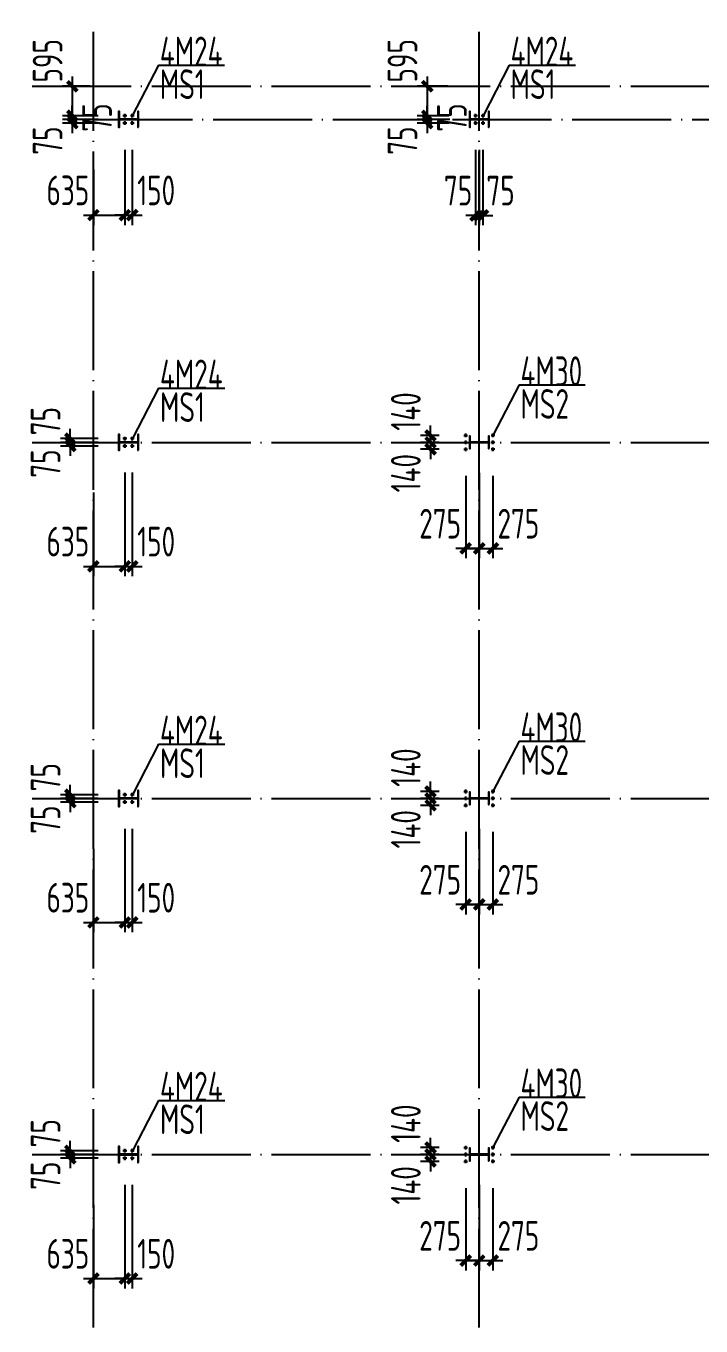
# Model space of a CAD drawing. Extents: x -32169 to 443031, y -120117 to 204739.
# Drawn here: x 64443 to 78087, y -11030 to 15256 of the extents above; entities that cross this region are included whole.
import ezdxf

# ---------------------------------------------------------------- set-up
doc = ezdxf.new("R2010")
doc.units = 0
doc.header["$LTSCALE"] = 1000
doc.linetypes.add('DOTE', pattern=[2.42, 2, -0.2, 0.02, -0.2])
doc.layers.get('0').update_dxf_attribs({"linetype": 'CONTINUOUS'})
doc.layers.get('Defpoints').update_dxf_attribs({"linetype": 'CONTINUOUS'})
for name, color, linetype in [('_TCH_KEY', 7, 'CONTINUOUS'), ('DIM', 3, 'CONTINUOUS'), ('DOTE', 1, 'CONTINUOUS'), ('HATCH', 252, 'CONTINUOUS'), ('PUB_TEXT', 7, 'CONTINUOUS'), ('端板', 7, 'CONTINUOUS'), ('钢柱', 2, 'CONTINUOUS')]:
    doc.layers.add(name, color=color, linetype=linetype)
doc.styles.add('TSSD_Dimension', font='Tssdeng.shx', dxfattribs={"width": 0.7, "bigfont": 'hztxt.shx'})
doc.styles.add('TSSD_Rein', font='Tssdeng.shx', dxfattribs={"width": 0.7, "bigfont": 'hztxt.shx'})
doc.dimstyles.new('TSSD_200_200', dxfattribs={"dimtxt": 600, "dimasz": 200, "dimexe": 200, "dimexo": 500, "dimgap": 200, "dimtad": 1, "dimdec": 0, "dimzin": 0, "dimdsep": 46, "dimtxsty": 'TSSD_Dimension', "dimblk": 'ARCHTICK', "dimblk1": 'ARCHTICK', "dimblk2": 'ARCHTICK', "dimcen": 0, "dimdle": 200, "dimclrt": 7, "dimadec": 0, "dimazin": 0, "dimtfac": 1, "dimtdec": 0, "dimtix": 1, "dimtmove": 2, "dimatfit": 3, "dimfxl": 1, "dimtolj": 1, "dimtzin": 0, "dimarcsym": 0})

# ---------------------------------------------------------------- blocks, each defined once
blk = doc.blocks.new('A$C686C7D4D')
at = {"layer": 'HATCH'}
for p, q in [((-150, 0), (150, 0)), ((0, -150), (0, 150))]:
    blk.add_line(p, q, dxfattribs=at)
at = {"layer": '端板'}
blk.add_circle((0, 0), 65, dxfattribs=at)
blk = doc.blocks.new('_ArchTick')
at = {"color": 0, "linetype": 'ByBlock', "const_width": 0.4}
blk.add_lwpolyline([(-0.5, -0.5), (0.5, 0.5)], dxfattribs=at)
blk = doc.blocks.new('*D50')
at = {"layer": 'Defpoints', "color": 0}
for p in [(72620, 6837), (73293, 6977), (73293, 6837)]:
    blk.add_point(p, dxfattribs=at)
at = {"layer": 'DIM', "color": 0, "lineweight": -2}
for p, q in [((72620, 6977), (72620, 7177)), ((72793, 6977), (72420, 6977)), ((72793, 6837), (72420, 6837)), ((72620, 6977), (72620, 6837)), ((72620, 6837), (72620, 6637))]:
    blk.add_line(p, q, dxfattribs=at)
at = {"layer": 'DIM', "color": 0, "lineweight": -2, "xscale": 200, "yscale": 200, "zscale": 200}
for p, rotation in [((72620, 6977), 270), ((72620, 6837), 90)]:
    blk.add_blockref('_ArchTick', p, dxfattribs=dict(at, rotation=rotation))
at = {"layer": 'DIM', "color": 7, "insert": (72120, 7461), "char_height": 600, "attachment_point": 5, "rotation": 90, "style": 'TSSD_Dimension'}
blk.add_mtext('\\A1;140', dxfattribs=at)
blk = doc.blocks.new('*D51')
at = {"layer": 'Defpoints', "color": 0}
for p in [(73293, 6837), (72620, 6697), (73293, 6697)]:
    blk.add_point(p, dxfattribs=at)
at = {"layer": 'DIM', "color": 0, "lineweight": -2}
for p, q in [((72793, 6837), (72420, 6837)), ((72620, 6837), (72620, 7037)), ((72620, 6837), (72620, 6697)), ((72793, 6697), (72420, 6697)), ((72620, 6697), (72620, 6497))]:
    blk.add_line(p, q, dxfattribs=at)
at = {"layer": 'DIM', "color": 0, "lineweight": -2, "xscale": 200, "yscale": 200, "zscale": 200}
for p, rotation in [((72620, 6837), 270), ((72620, 6697), 90)]:
    blk.add_blockref('_ArchTick', p, dxfattribs=dict(at, rotation=rotation))
at = {"layer": 'DIM', "color": 7, "insert": (72120, 6214), "char_height": 600, "attachment_point": 5, "rotation": 90, "style": 'TSSD_Dimension'}
blk.add_mtext('\\A1;140', dxfattribs=at)
blk = doc.blocks.new('*D52')
at = {"layer": 'Defpoints', "color": 0}
for p in [(73330, 6660), (73605, 6722), (73605, 4693)]:
    blk.add_point(p, dxfattribs=at)
at = {"layer": 'DIM', "color": 0, "lineweight": -2}
for p, q in [((73330, 6160), (73330, 4493)), ((73605, 6222), (73605, 4493)), ((73330, 4693), (73130, 4693)), ((73330, 4693), (73605, 4693)), ((73605, 4693), (73805, 4693))]:
    blk.add_line(p, q, dxfattribs=at)
at = {"layer": 'DIM', "color": 0, "lineweight": -2, "xscale": 200, "yscale": 200, "zscale": 200}
blk.add_blockref('_ArchTick', (73330, 4693), dxfattribs=at)
at = {"layer": 'DIM', "color": 0, "lineweight": -2, "xscale": 200, "yscale": 200, "zscale": 200, "rotation": 180}
blk.add_blockref('_ArchTick', (73605, 4693), dxfattribs=at)
at = {"layer": 'DIM', "color": 7, "insert": (72814, 5193), "char_height": 600, "attachment_point": 5, "style": 'TSSD_Dimension'}
blk.add_mtext('\\A1;275', dxfattribs=at)
blk = doc.blocks.new('*D53')
at = {"layer": 'Defpoints', "color": 0}
for p in [(73605, 6722), (73880, 6660), (73880, 4693)]:
    blk.add_point(p, dxfattribs=at)
at = {"layer": 'DIM', "color": 0, "lineweight": -2}
for p, q in [((73605, 6222), (73605, 4493)), ((73880, 6160), (73880, 4493)), ((73605, 4693), (73405, 4693)), ((73605, 4693), (73880, 4693)), ((73880, 4693), (74080, 4693))]:
    blk.add_line(p, q, dxfattribs=at)
at = {"layer": 'DIM', "color": 0, "lineweight": -2, "xscale": 200, "yscale": 200, "zscale": 200}
blk.add_blockref('_ArchTick', (73605, 4693), dxfattribs=at)
at = {"layer": 'DIM', "color": 0, "lineweight": -2, "xscale": 200, "yscale": 200, "zscale": 200, "rotation": 180}
blk.add_blockref('_ArchTick', (73880, 4693), dxfattribs=at)
at = {"layer": 'DIM', "color": 7, "insert": (74396, 5193), "char_height": 600, "attachment_point": 5, "style": 'TSSD_Dimension'}
blk.add_mtext('\\A1;275', dxfattribs=at)
blk = doc.blocks.new('*D100')
at = {"layer": 'Defpoints', "color": 0}
for p in [(73293, -223), (72620, -363), (73293, -363)]:
    blk.add_point(p, dxfattribs=at)
at = {"layer": 'DIM', "color": 0, "lineweight": -2}
for p, q in [((72793, -223), (72420, -223)), ((72620, -223), (72620, -23)), ((72620, -223), (72620, -363)), ((72793, -363), (72420, -363)), ((72620, -363), (72620, -563))]:
    blk.add_line(p, q, dxfattribs=at)
at = {"layer": 'DIM', "color": 0, "lineweight": -2, "xscale": 200, "yscale": 200, "zscale": 200}
for p, rotation in [((72620, -223), 270), ((72620, -363), 90)]:
    blk.add_blockref('_ArchTick', p, dxfattribs=dict(at, rotation=rotation))
at = {"layer": 'DIM', "color": 7, "insert": (72120, 261), "char_height": 600, "attachment_point": 5, "rotation": 90, "style": 'TSSD_Dimension'}
blk.add_mtext('\\A1;140', dxfattribs=at)
blk = doc.blocks.new('*D101')
at = {"layer": 'Defpoints', "color": 0}
for p in [(72620, -503), (73293, -363), (73293, -503)]:
    blk.add_point(p, dxfattribs=at)
at = {"layer": 'DIM', "color": 0, "lineweight": -2}
for p, q in [((72620, -363), (72620, -163)), ((72793, -363), (72420, -363)), ((72793, -503), (72420, -503)), ((72620, -363), (72620, -503)), ((72620, -503), (72620, -703))]:
    blk.add_line(p, q, dxfattribs=at)
at = {"layer": 'DIM', "color": 0, "lineweight": -2, "xscale": 200, "yscale": 200, "zscale": 200}
for p, rotation in [((72620, -363), 270), ((72620, -503), 90)]:
    blk.add_blockref('_ArchTick', p, dxfattribs=dict(at, rotation=rotation))
at = {"layer": 'DIM', "color": 7, "insert": (72120, -986), "char_height": 600, "attachment_point": 5, "rotation": 90, "style": 'TSSD_Dimension'}
blk.add_mtext('\\A1;140', dxfattribs=at)
blk = doc.blocks.new('*D94')
at = {"layer": 'Defpoints', "color": 0}
for p in [(73605, -478), (73330, -540), (73605, -2507)]:
    blk.add_point(p, dxfattribs=at)
at = {"layer": 'DIM', "color": 0, "lineweight": -2}
for p, q in [((73330, -1040), (73330, -2707)), ((73605, -978), (73605, -2707)), ((73330, -2507), (73130, -2507)), ((73330, -2507), (73605, -2507)), ((73605, -2507), (73805, -2507))]:
    blk.add_line(p, q, dxfattribs=at)
at = {"layer": 'DIM', "color": 0, "lineweight": -2, "xscale": 200, "yscale": 200, "zscale": 200}
blk.add_blockref('_ArchTick', (73330, -2507), dxfattribs=at)
at = {"layer": 'DIM', "color": 0, "lineweight": -2, "xscale": 200, "yscale": 200, "zscale": 200, "rotation": 180}
blk.add_blockref('_ArchTick', (73605, -2507), dxfattribs=at)
at = {"layer": 'DIM', "color": 7, "insert": (72814, -2007), "char_height": 600, "attachment_point": 5, "style": 'TSSD_Dimension'}
blk.add_mtext('\\A1;275', dxfattribs=at)
blk = doc.blocks.new('*D95')
at = {"layer": 'Defpoints', "color": 0}
for p in [(73605, -478), (73880, -540), (73880, -2507)]:
    blk.add_point(p, dxfattribs=at)
at = {"layer": 'DIM', "color": 0, "lineweight": -2}
for p, q in [((73605, -978), (73605, -2707)), ((73880, -1040), (73880, -2707)), ((73605, -2507), (73405, -2507)), ((73605, -2507), (73880, -2507)), ((73880, -2507), (74080, -2507))]:
    blk.add_line(p, q, dxfattribs=at)
at = {"layer": 'DIM', "color": 0, "lineweight": -2, "xscale": 200, "yscale": 200, "zscale": 200}
blk.add_blockref('_ArchTick', (73605, -2507), dxfattribs=at)
at = {"layer": 'DIM', "color": 0, "lineweight": -2, "xscale": 200, "yscale": 200, "zscale": 200, "rotation": 180}
blk.add_blockref('_ArchTick', (73880, -2507), dxfattribs=at)
at = {"layer": 'DIM', "color": 7, "insert": (74396, -2007), "char_height": 600, "attachment_point": 5, "style": 'TSSD_Dimension'}
blk.add_mtext('\\A1;275', dxfattribs=at)
blk = doc.blocks.new('*D102')
at = {"layer": 'Defpoints', "color": 0}
for p in [(72620, -7563), (73293, -7423), (73293, -7563)]:
    blk.add_point(p, dxfattribs=at)
at = {"layer": 'DIM', "color": 0, "lineweight": -2}
for p, q in [((72620, -7423), (72620, -7223)), ((72793, -7423), (72420, -7423)), ((72793, -7563), (72420, -7563)), ((72620, -7423), (72620, -7563)), ((72620, -7563), (72620, -7763))]:
    blk.add_line(p, q, dxfattribs=at)
at = {"layer": 'DIM', "color": 0, "lineweight": -2, "xscale": 200, "yscale": 200, "zscale": 200}
for p, rotation in [((72620, -7423), 270), ((72620, -7563), 90)]:
    blk.add_blockref('_ArchTick', p, dxfattribs=dict(at, rotation=rotation))
at = {"layer": 'DIM', "color": 7, "insert": (72120, -6939), "char_height": 600, "attachment_point": 5, "rotation": 90, "style": 'TSSD_Dimension'}
blk.add_mtext('\\A1;140', dxfattribs=at)
blk = doc.blocks.new('*D103')
at = {"layer": 'Defpoints', "color": 0}
for p in [(73293, -7563), (72620, -7703), (73293, -7703)]:
    blk.add_point(p, dxfattribs=at)
at = {"layer": 'DIM', "color": 0, "lineweight": -2}
for p, q in [((72793, -7563), (72420, -7563)), ((72620, -7563), (72620, -7363)), ((72620, -7563), (72620, -7703)), ((72793, -7703), (72420, -7703)), ((72620, -7703), (72620, -7903))]:
    blk.add_line(p, q, dxfattribs=at)
at = {"layer": 'DIM', "color": 0, "lineweight": -2, "xscale": 200, "yscale": 200, "zscale": 200}
for p, rotation in [((72620, -7563), 270), ((72620, -7703), 90)]:
    blk.add_blockref('_ArchTick', p, dxfattribs=dict(at, rotation=rotation))
at = {"layer": 'DIM', "color": 7, "insert": (72120, -8186), "char_height": 600, "attachment_point": 5, "rotation": 90, "style": 'TSSD_Dimension'}
blk.add_mtext('\\A1;140', dxfattribs=at)
blk = doc.blocks.new('*D104')
at = {"layer": 'Defpoints', "color": 0}
for p in [(73330, -7740), (73605, -7678), (73605, -9707)]:
    blk.add_point(p, dxfattribs=at)
at = {"layer": 'DIM', "color": 0, "lineweight": -2}
for p, q in [((73330, -8240), (73330, -9907)), ((73605, -8178), (73605, -9907)), ((73330, -9707), (73130, -9707)), ((73330, -9707), (73605, -9707)), ((73605, -9707), (73805, -9707))]:
    blk.add_line(p, q, dxfattribs=at)
at = {"layer": 'DIM', "color": 0, "lineweight": -2, "xscale": 200, "yscale": 200, "zscale": 200}
blk.add_blockref('_ArchTick', (73330, -9707), dxfattribs=at)
at = {"layer": 'DIM', "color": 0, "lineweight": -2, "xscale": 200, "yscale": 200, "zscale": 200, "rotation": 180}
blk.add_blockref('_ArchTick', (73605, -9707), dxfattribs=at)
at = {"layer": 'DIM', "color": 7, "insert": (72814, -9207), "char_height": 600, "attachment_point": 5, "style": 'TSSD_Dimension'}
blk.add_mtext('\\A1;275', dxfattribs=at)
blk = doc.blocks.new('*D105')
at = {"layer": 'Defpoints', "color": 0}
for p in [(73605, -7678), (73880, -7740), (73880, -9707)]:
    blk.add_point(p, dxfattribs=at)
at = {"layer": 'DIM', "color": 0, "lineweight": -2}
for p, q in [((73605, -8178), (73605, -9907)), ((73880, -8240), (73880, -9907)), ((73605, -9707), (73405, -9707)), ((73605, -9707), (73880, -9707)), ((73880, -9707), (74080, -9707))]:
    blk.add_line(p, q, dxfattribs=at)
at = {"layer": 'DIM', "color": 0, "lineweight": -2, "xscale": 200, "yscale": 200, "zscale": 200}
blk.add_blockref('_ArchTick', (73605, -9707), dxfattribs=at)
at = {"layer": 'DIM', "color": 0, "lineweight": -2, "xscale": 200, "yscale": 200, "zscale": 200, "rotation": 180}
blk.add_blockref('_ArchTick', (73880, -9707), dxfattribs=at)
at = {"layer": 'DIM', "color": 7, "insert": (74396, -9207), "char_height": 600, "attachment_point": 5, "style": 'TSSD_Dimension'}
blk.add_mtext('\\A1;275', dxfattribs=at)
blk = doc.blocks.new('*D208')
at = {"layer": 'Defpoints', "color": 0}
for p in [(66239, 14037), (65379, 13442), (66403, 13442)]:
    blk.add_point(p, dxfattribs=at)
at = {"layer": 'DIM', "color": 0, "lineweight": -2}
for p, q in [((65379, 14237), (65379, 13242)), ((65739, 14037), (65179, 14037)), ((65903, 13442), (65179, 13442))]:
    blk.add_line(p, q, dxfattribs=at)
at = {"layer": 'DIM', "color": 0, "lineweight": -2, "xscale": 200, "yscale": 200, "zscale": 200}
for p, rotation in [((65379, 14037), 90), ((65379, 13442), 270)]:
    blk.add_blockref('_ArchTick', p, dxfattribs=dict(at, rotation=rotation))
at = {"layer": 'DIM', "color": 7, "insert": (64879, 14554), "char_height": 600, "attachment_point": 5, "rotation": 90, "style": 'TSSD_Dimension'}
blk.add_mtext('\\A1;595', dxfattribs=at)
blk = doc.blocks.new('*D209')
at = {"layer": 'Defpoints', "color": 0}
for p in [(66403, 13442), (65379, 13367), (66403, 13367)]:
    blk.add_point(p, dxfattribs=at)
at = {"layer": 'DIM', "color": 0, "lineweight": -2}
for p, q in [((65903, 13442), (65179, 13442)), ((65379, 13442), (65379, 13642)), ((65379, 13442), (65379, 13367)), ((65903, 13367), (65179, 13367)), ((65379, 13367), (65379, 13167))]:
    blk.add_line(p, q, dxfattribs=at)
at = {"layer": 'DIM', "color": 0, "lineweight": -2, "xscale": 200, "yscale": 200, "zscale": 200}
for p, rotation in [((65379, 13442), 270), ((65379, 13367), 90)]:
    blk.add_blockref('_ArchTick', p, dxfattribs=dict(at, rotation=rotation))
at = {"layer": 'DIM', "color": 7, "insert": (65879, 13405), "char_height": 600, "attachment_point": 5, "rotation": 90, "style": 'TSSD_Dimension'}
blk.add_mtext('\\A1;75', dxfattribs=at)
blk = doc.blocks.new('*D210')
at = {"layer": 'Defpoints', "color": 0}
for p in [(65379, 13292), (66403, 13367), (66403, 13292)]:
    blk.add_point(p, dxfattribs=at)
at = {"layer": 'DIM', "color": 0, "lineweight": -2}
for p, q in [((65379, 13367), (65379, 13567)), ((65903, 13367), (65179, 13367)), ((65903, 13292), (65179, 13292)), ((65379, 13367), (65379, 13292)), ((65379, 13292), (65379, 13092))]:
    blk.add_line(p, q, dxfattribs=at)
at = {"layer": 'DIM', "color": 0, "lineweight": -2, "xscale": 200, "yscale": 200, "zscale": 200}
for p, rotation in [((65379, 13367), 270), ((65379, 13292), 90)]:
    blk.add_blockref('_ArchTick', p, dxfattribs=dict(at, rotation=rotation))
at = {"layer": 'DIM', "color": 7, "insert": (64879, 12938), "char_height": 600, "attachment_point": 5, "rotation": 90, "style": 'TSSD_Dimension'}
blk.add_mtext('\\A1;75', dxfattribs=at)
blk = doc.blocks.new('*D211')
at = {"layer": 'Defpoints', "color": 0}
for p in [(66440, 13255), (65805, 12856), (66440, 11432)]:
    blk.add_point(p, dxfattribs=at)
at = {"layer": 'DIM', "color": 0, "lineweight": -2}
for p, q in [((66440, 12755), (66440, 11232)), ((65805, 12356), (65805, 11232)), ((65605, 11432), (66640, 11432))]:
    blk.add_line(p, q, dxfattribs=at)
at = {"layer": 'DIM', "color": 0, "lineweight": -2, "xscale": 200, "yscale": 200, "zscale": 200, "rotation": 180}
blk.add_blockref('_ArchTick', (65805, 11432), dxfattribs=at)
at = {"layer": 'DIM', "color": 0, "lineweight": -2, "xscale": 200, "yscale": 200, "zscale": 200}
blk.add_blockref('_ArchTick', (66440, 11432), dxfattribs=at)
at = {"layer": 'DIM', "color": 7, "insert": (65289, 11932), "char_height": 600, "attachment_point": 5, "style": 'TSSD_Dimension'}
blk.add_mtext('\\A1;635', dxfattribs=at)
blk = doc.blocks.new('*D212')
at = {"layer": 'Defpoints', "color": 0}
for p in [(66440, 13255), (66590, 13255), (66590, 11432)]:
    blk.add_point(p, dxfattribs=at)
at = {"layer": 'DIM', "color": 0, "lineweight": -2}
for p, q in [((66440, 12755), (66440, 11232)), ((66590, 12755), (66590, 11232)), ((66440, 11432), (66240, 11432)), ((66440, 11432), (66590, 11432)), ((66590, 11432), (66790, 11432))]:
    blk.add_line(p, q, dxfattribs=at)
at = {"layer": 'DIM', "color": 0, "lineweight": -2, "xscale": 200, "yscale": 200, "zscale": 200}
blk.add_blockref('_ArchTick', (66440, 11432), dxfattribs=at)
at = {"layer": 'DIM', "color": 0, "lineweight": -2, "xscale": 200, "yscale": 200, "zscale": 200, "rotation": 180}
blk.add_blockref('_ArchTick', (66590, 11432), dxfattribs=at)
at = {"layer": 'DIM', "color": 7, "insert": (67074, 11932), "char_height": 600, "attachment_point": 5, "style": 'TSSD_Dimension'}
blk.add_mtext('\\A1;150', dxfattribs=at)
blk = doc.blocks.new('*D213')
at = {"layer": 'Defpoints', "color": 0}
for p in [(73467, 14037), (72552, 13442), (73493, 13442)]:
    blk.add_point(p, dxfattribs=at)
at = {"layer": 'DIM', "color": 0, "lineweight": -2}
for p, q in [((72552, 14237), (72552, 13242)), ((72967, 14037), (72352, 14037)), ((72993, 13442), (72352, 13442))]:
    blk.add_line(p, q, dxfattribs=at)
at = {"layer": 'DIM', "color": 0, "lineweight": -2, "xscale": 200, "yscale": 200, "zscale": 200}
for p, rotation in [((72552, 14037), 90), ((72552, 13442), 270)]:
    blk.add_blockref('_ArchTick', p, dxfattribs=dict(at, rotation=rotation))
at = {"layer": 'DIM', "color": 7, "insert": (72052, 14554), "char_height": 600, "attachment_point": 5, "rotation": 90, "style": 'TSSD_Dimension'}
blk.add_mtext('\\A1;595', dxfattribs=at)
blk = doc.blocks.new('*D214')
at = {"layer": 'Defpoints', "color": 0}
for p in [(73493, 13442), (72552, 13367), (73513, 13367)]:
    blk.add_point(p, dxfattribs=at)
at = {"layer": 'DIM', "color": 0, "lineweight": -2}
for p, q in [((72993, 13442), (72352, 13442)), ((72552, 13442), (72552, 13642)), ((72552, 13442), (72552, 13367)), ((73013, 13367), (72352, 13367)), ((72552, 13367), (72552, 13167))]:
    blk.add_line(p, q, dxfattribs=at)
at = {"layer": 'DIM', "color": 0, "lineweight": -2, "xscale": 200, "yscale": 200, "zscale": 200}
for p, rotation in [((72552, 13442), 270), ((72552, 13367), 90)]:
    blk.add_blockref('_ArchTick', p, dxfattribs=dict(at, rotation=rotation))
at = {"layer": 'DIM', "color": 7, "insert": (73052, 13405), "char_height": 600, "attachment_point": 5, "rotation": 90, "style": 'TSSD_Dimension'}
blk.add_mtext('\\A1;75', dxfattribs=at)
blk = doc.blocks.new('*D215')
at = {"layer": 'Defpoints', "color": 0}
for p in [(72552, 13292), (73493, 13292), (73513, 13367)]:
    blk.add_point(p, dxfattribs=at)
at = {"layer": 'DIM', "color": 0, "lineweight": -2}
for p, q in [((72552, 13367), (72552, 13567)), ((73013, 13367), (72352, 13367)), ((72993, 13292), (72352, 13292)), ((72552, 13367), (72552, 13292)), ((72552, 13292), (72552, 13092))]:
    blk.add_line(p, q, dxfattribs=at)
at = {"layer": 'DIM', "color": 0, "lineweight": -2, "xscale": 200, "yscale": 200, "zscale": 200}
for p, rotation in [((72552, 13367), 270), ((72552, 13292), 90)]:
    blk.add_blockref('_ArchTick', p, dxfattribs=dict(at, rotation=rotation))
at = {"layer": 'DIM', "color": 7, "insert": (72052, 12938), "char_height": 600, "attachment_point": 5, "rotation": 90, "style": 'TSSD_Dimension'}
blk.add_mtext('\\A1;75', dxfattribs=at)
blk = doc.blocks.new('*D216')
at = {"layer": 'Defpoints', "color": 0}
for p in [(73530, 13255), (73605, 13255), (73605, 11427)]:
    blk.add_point(p, dxfattribs=at)
at = {"layer": 'DIM', "color": 0, "lineweight": -2}
for p, q in [((73530, 12755), (73530, 11227)), ((73605, 12755), (73605, 11227)), ((73530, 11427), (73330, 11427)), ((73530, 11427), (73605, 11427)), ((73605, 11427), (73805, 11427))]:
    blk.add_line(p, q, dxfattribs=at)
at = {"layer": 'DIM', "color": 0, "lineweight": -2, "xscale": 200, "yscale": 200, "zscale": 200}
blk.add_blockref('_ArchTick', (73530, 11427), dxfattribs=at)
at = {"layer": 'DIM', "color": 0, "lineweight": -2, "xscale": 200, "yscale": 200, "zscale": 200, "rotation": 180}
blk.add_blockref('_ArchTick', (73605, 11427), dxfattribs=at)
at = {"layer": 'DIM', "color": 7, "insert": (73176, 11927), "char_height": 600, "attachment_point": 5, "style": 'TSSD_Dimension'}
blk.add_mtext('\\A1;75', dxfattribs=at)
blk = doc.blocks.new('*D217')
at = {"layer": 'Defpoints', "color": 0}
for p in [(73605, 13255), (73680, 13255), (73680, 11427)]:
    blk.add_point(p, dxfattribs=at)
at = {"layer": 'DIM', "color": 0, "lineweight": -2}
for p, q in [((73605, 12755), (73605, 11227)), ((73680, 12755), (73680, 11227)), ((73605, 11427), (73405, 11427)), ((73605, 11427), (73680, 11427)), ((73680, 11427), (73880, 11427))]:
    blk.add_line(p, q, dxfattribs=at)
at = {"layer": 'DIM', "color": 0, "lineweight": -2, "xscale": 200, "yscale": 200, "zscale": 200}
blk.add_blockref('_ArchTick', (73605, 11427), dxfattribs=at)
at = {"layer": 'DIM', "color": 0, "lineweight": -2, "xscale": 200, "yscale": 200, "zscale": 200, "rotation": 180}
blk.add_blockref('_ArchTick', (73680, 11427), dxfattribs=at)
at = {"layer": 'DIM', "color": 7, "insert": (74035, 11927), "char_height": 600, "attachment_point": 5, "style": 'TSSD_Dimension'}
blk.add_mtext('\\A1;75', dxfattribs=at)
blk = doc.blocks.new('*D228')
at = {"layer": 'Defpoints', "color": 0}
for p in [(65338, 6837), (66403, 6912), (66403, 6837)]:
    blk.add_point(p, dxfattribs=at)
at = {"layer": 'DIM', "color": 0, "lineweight": -2}
for p, q in [((65338, 6912), (65338, 7112)), ((65903, 6912), (65138, 6912)), ((65903, 6837), (65138, 6837)), ((65338, 6912), (65338, 6837)), ((65338, 6837), (65338, 6637))]:
    blk.add_line(p, q, dxfattribs=at)
at = {"layer": 'DIM', "color": 0, "lineweight": -2, "xscale": 200, "yscale": 200, "zscale": 200}
for p, rotation in [((65338, 6912), 270), ((65338, 6837), 90)]:
    blk.add_blockref('_ArchTick', p, dxfattribs=dict(at, rotation=rotation))
at = {"layer": 'DIM', "color": 7, "insert": (64838, 7267), "char_height": 600, "attachment_point": 5, "rotation": 90, "style": 'TSSD_Dimension'}
blk.add_mtext('\\A1;75', dxfattribs=at)
blk = doc.blocks.new('*D229')
at = {"layer": 'Defpoints', "color": 0}
for p in [(66403, 6837), (65338, 6762), (66403, 6762)]:
    blk.add_point(p, dxfattribs=at)
at = {"layer": 'DIM', "color": 0, "lineweight": -2}
for p, q in [((65903, 6837), (65138, 6837)), ((65338, 6837), (65338, 7037)), ((65338, 6837), (65338, 6762)), ((65903, 6762), (65138, 6762)), ((65338, 6762), (65338, 6562))]:
    blk.add_line(p, q, dxfattribs=at)
at = {"layer": 'DIM', "color": 0, "lineweight": -2, "xscale": 200, "yscale": 200, "zscale": 200}
for p, rotation in [((65338, 6837), 270), ((65338, 6762), 90)]:
    blk.add_blockref('_ArchTick', p, dxfattribs=dict(at, rotation=rotation))
at = {"layer": 'DIM', "color": 7, "insert": (64838, 6408), "char_height": 600, "attachment_point": 5, "rotation": 90, "style": 'TSSD_Dimension'}
blk.add_mtext('\\A1;75', dxfattribs=at)
blk = doc.blocks.new('*D230')
at = {"layer": 'Defpoints', "color": 0}
for p in [(66440, 6725), (65805, 6321), (66440, 4330)]:
    blk.add_point(p, dxfattribs=at)
at = {"layer": 'DIM', "color": 0, "lineweight": -2}
for p, q in [((66440, 6225), (66440, 4130)), ((65805, 5821), (65805, 4130)), ((65605, 4330), (66640, 4330))]:
    blk.add_line(p, q, dxfattribs=at)
at = {"layer": 'DIM', "color": 0, "lineweight": -2, "xscale": 200, "yscale": 200, "zscale": 200, "rotation": 180}
blk.add_blockref('_ArchTick', (65805, 4330), dxfattribs=at)
at = {"layer": 'DIM', "color": 0, "lineweight": -2, "xscale": 200, "yscale": 200, "zscale": 200}
blk.add_blockref('_ArchTick', (66440, 4330), dxfattribs=at)
at = {"layer": 'DIM', "color": 7, "insert": (65289, 4830), "char_height": 600, "attachment_point": 5, "style": 'TSSD_Dimension'}
blk.add_mtext('\\A1;635', dxfattribs=at)
blk = doc.blocks.new('*D231')
at = {"layer": 'Defpoints', "color": 0}
for p in [(66440, 6725), (66590, 6725), (66590, 4330)]:
    blk.add_point(p, dxfattribs=at)
at = {"layer": 'DIM', "color": 0, "lineweight": -2}
for p, q in [((66440, 6225), (66440, 4130)), ((66590, 6225), (66590, 4130)), ((66440, 4330), (66240, 4330)), ((66440, 4330), (66590, 4330)), ((66590, 4330), (66790, 4330))]:
    blk.add_line(p, q, dxfattribs=at)
at = {"layer": 'DIM', "color": 0, "lineweight": -2, "xscale": 200, "yscale": 200, "zscale": 200}
blk.add_blockref('_ArchTick', (66440, 4330), dxfattribs=at)
at = {"layer": 'DIM', "color": 0, "lineweight": -2, "xscale": 200, "yscale": 200, "zscale": 200, "rotation": 180}
blk.add_blockref('_ArchTick', (66590, 4330), dxfattribs=at)
at = {"layer": 'DIM', "color": 7, "insert": (67074, 4830), "char_height": 600, "attachment_point": 5, "style": 'TSSD_Dimension'}
blk.add_mtext('\\A1;150', dxfattribs=at)
blk = doc.blocks.new('*D238')
at = {"layer": 'Defpoints', "color": 0}
for p in [(65338, -363), (66403, -288), (66403, -363)]:
    blk.add_point(p, dxfattribs=at)
at = {"layer": 'DIM', "color": 0, "lineweight": -2}
for p, q in [((65338, -288), (65338, -88)), ((65903, -288), (65138, -288)), ((65903, -363), (65138, -363)), ((65338, -288), (65338, -363)), ((65338, -363), (65338, -563))]:
    blk.add_line(p, q, dxfattribs=at)
at = {"layer": 'DIM', "color": 0, "lineweight": -2, "xscale": 200, "yscale": 200, "zscale": 200}
for p, rotation in [((65338, -288), 270), ((65338, -363), 90)]:
    blk.add_blockref('_ArchTick', p, dxfattribs=dict(at, rotation=rotation))
at = {"layer": 'DIM', "color": 7, "insert": (64838, 67), "char_height": 600, "attachment_point": 5, "rotation": 90, "style": 'TSSD_Dimension'}
blk.add_mtext('\\A1;75', dxfattribs=at)
blk = doc.blocks.new('*D239')
at = {"layer": 'Defpoints', "color": 0}
for p in [(65338, -438), (66403, -363), (66403, -438)]:
    blk.add_point(p, dxfattribs=at)
at = {"layer": 'DIM', "color": 0, "lineweight": -2}
for p, q in [((65338, -363), (65338, -163)), ((65903, -363), (65138, -363)), ((65903, -438), (65138, -438)), ((65338, -363), (65338, -438)), ((65338, -438), (65338, -638))]:
    blk.add_line(p, q, dxfattribs=at)
at = {"layer": 'DIM', "color": 0, "lineweight": -2, "xscale": 200, "yscale": 200, "zscale": 200}
for p, rotation in [((65338, -363), 270), ((65338, -438), 90)]:
    blk.add_blockref('_ArchTick', p, dxfattribs=dict(at, rotation=rotation))
at = {"layer": 'DIM', "color": 7, "insert": (64838, -792), "char_height": 600, "attachment_point": 5, "rotation": 90, "style": 'TSSD_Dimension'}
blk.add_mtext('\\A1;75', dxfattribs=at)
blk = doc.blocks.new('*D240')
at = {"layer": 'Defpoints', "color": 0}
for p in [(66440, -475), (65805, -879), (66440, -2870)]:
    blk.add_point(p, dxfattribs=at)
at = {"layer": 'DIM', "color": 0, "lineweight": -2}
for p, q in [((66440, -975), (66440, -3070)), ((65805, -1379), (65805, -3070)), ((65605, -2870), (66640, -2870))]:
    blk.add_line(p, q, dxfattribs=at)
at = {"layer": 'DIM', "color": 0, "lineweight": -2, "xscale": 200, "yscale": 200, "zscale": 200, "rotation": 180}
blk.add_blockref('_ArchTick', (65805, -2870), dxfattribs=at)
at = {"layer": 'DIM', "color": 0, "lineweight": -2, "xscale": 200, "yscale": 200, "zscale": 200}
blk.add_blockref('_ArchTick', (66440, -2870), dxfattribs=at)
at = {"layer": 'DIM', "color": 7, "insert": (65289, -2370), "char_height": 600, "attachment_point": 5, "style": 'TSSD_Dimension'}
blk.add_mtext('\\A1;635', dxfattribs=at)
blk = doc.blocks.new('*D241')
at = {"layer": 'Defpoints', "color": 0}
for p in [(66440, -475), (66590, -475), (66590, -2870)]:
    blk.add_point(p, dxfattribs=at)
at = {"layer": 'DIM', "color": 0, "lineweight": -2}
for p, q in [((66440, -975), (66440, -3070)), ((66590, -975), (66590, -3070)), ((66440, -2870), (66240, -2870)), ((66440, -2870), (66590, -2870)), ((66590, -2870), (66790, -2870))]:
    blk.add_line(p, q, dxfattribs=at)
at = {"layer": 'DIM', "color": 0, "lineweight": -2, "xscale": 200, "yscale": 200, "zscale": 200}
blk.add_blockref('_ArchTick', (66440, -2870), dxfattribs=at)
at = {"layer": 'DIM', "color": 0, "lineweight": -2, "xscale": 200, "yscale": 200, "zscale": 200, "rotation": 180}
blk.add_blockref('_ArchTick', (66590, -2870), dxfattribs=at)
at = {"layer": 'DIM', "color": 7, "insert": (67074, -2370), "char_height": 600, "attachment_point": 5, "style": 'TSSD_Dimension'}
blk.add_mtext('\\A1;150', dxfattribs=at)
blk = doc.blocks.new('*D246')
at = {"layer": 'Defpoints', "color": 0}
for p in [(65338, -7563), (66403, -7488), (66403, -7563)]:
    blk.add_point(p, dxfattribs=at)
at = {"layer": 'DIM', "color": 0, "lineweight": -2}
for p, q in [((65338, -7488), (65338, -7288)), ((65903, -7488), (65138, -7488)), ((65903, -7563), (65138, -7563)), ((65338, -7488), (65338, -7563)), ((65338, -7563), (65338, -7763))]:
    blk.add_line(p, q, dxfattribs=at)
at = {"layer": 'DIM', "color": 0, "lineweight": -2, "xscale": 200, "yscale": 200, "zscale": 200}
for p, rotation in [((65338, -7488), 270), ((65338, -7563), 90)]:
    blk.add_blockref('_ArchTick', p, dxfattribs=dict(at, rotation=rotation))
at = {"layer": 'DIM', "color": 7, "insert": (64838, -7133), "char_height": 600, "attachment_point": 5, "rotation": 90, "style": 'TSSD_Dimension'}
blk.add_mtext('\\A1;75', dxfattribs=at)
blk = doc.blocks.new('*D247')
at = {"layer": 'Defpoints', "color": 0}
for p in [(66403, -7563), (65338, -7638), (66403, -7638)]:
    blk.add_point(p, dxfattribs=at)
at = {"layer": 'DIM', "color": 0, "lineweight": -2}
for p, q in [((65903, -7563), (65138, -7563)), ((65338, -7563), (65338, -7363)), ((65338, -7563), (65338, -7638)), ((65903, -7638), (65138, -7638)), ((65338, -7638), (65338, -7838))]:
    blk.add_line(p, q, dxfattribs=at)
at = {"layer": 'DIM', "color": 0, "lineweight": -2, "xscale": 200, "yscale": 200, "zscale": 200}
for p, rotation in [((65338, -7563), 270), ((65338, -7638), 90)]:
    blk.add_blockref('_ArchTick', p, dxfattribs=dict(at, rotation=rotation))
at = {"layer": 'DIM', "color": 7, "insert": (64838, -7992), "char_height": 600, "attachment_point": 5, "rotation": 90, "style": 'TSSD_Dimension'}
blk.add_mtext('\\A1;75', dxfattribs=at)
blk = doc.blocks.new('*D248')
at = {"layer": 'Defpoints', "color": 0}
for p in [(66440, -7675), (65805, -8079), (66440, -10070)]:
    blk.add_point(p, dxfattribs=at)
at = {"layer": 'DIM', "color": 0, "lineweight": -2}
for p, q in [((66440, -8175), (66440, -10270)), ((65805, -8579), (65805, -10270)), ((65605, -10070), (66640, -10070))]:
    blk.add_line(p, q, dxfattribs=at)
at = {"layer": 'DIM', "color": 0, "lineweight": -2, "xscale": 200, "yscale": 200, "zscale": 200, "rotation": 180}
blk.add_blockref('_ArchTick', (65805, -10070), dxfattribs=at)
at = {"layer": 'DIM', "color": 0, "lineweight": -2, "xscale": 200, "yscale": 200, "zscale": 200}
blk.add_blockref('_ArchTick', (66440, -10070), dxfattribs=at)
at = {"layer": 'DIM', "color": 7, "insert": (65289, -9570), "char_height": 600, "attachment_point": 5, "style": 'TSSD_Dimension'}
blk.add_mtext('\\A1;635', dxfattribs=at)
blk = doc.blocks.new('*D249')
at = {"layer": 'Defpoints', "color": 0}
for p in [(66440, -7675), (66590, -7675), (66590, -10070)]:
    blk.add_point(p, dxfattribs=at)
at = {"layer": 'DIM', "color": 0, "lineweight": -2}
for p, q in [((66440, -8175), (66440, -10270)), ((66590, -8175), (66590, -10270)), ((66440, -10070), (66240, -10070)), ((66440, -10070), (66590, -10070)), ((66590, -10070), (66790, -10070))]:
    blk.add_line(p, q, dxfattribs=at)
at = {"layer": 'DIM', "color": 0, "lineweight": -2, "xscale": 200, "yscale": 200, "zscale": 200}
blk.add_blockref('_ArchTick', (66440, -10070), dxfattribs=at)
at = {"layer": 'DIM', "color": 0, "lineweight": -2, "xscale": 200, "yscale": 200, "zscale": 200, "rotation": 180}
blk.add_blockref('_ArchTick', (66590, -10070), dxfattribs=at)
at = {"layer": 'DIM', "color": 7, "insert": (67074, -9570), "char_height": 600, "attachment_point": 5, "style": 'TSSD_Dimension'}
blk.add_mtext('\\A1;150', dxfattribs=at)
blk = doc.blocks.new('*D415')
at = {"layer": 'Defpoints', "color": 0}
for p in [(61945, -7563), (64565, -7563), (64565, -14763)]:
    blk.add_point(p, dxfattribs=at)
at = {"layer": 'DIM', "color": 0, "lineweight": -2}
for p, q in [((64065, -7563), (61745, -7563)), ((61945, -14963), (61945, -7363)), ((64065, -14763), (61745, -14763))]:
    blk.add_line(p, q, dxfattribs=at)
at = {"layer": 'DIM', "color": 0, "lineweight": -2, "xscale": 200, "yscale": 200, "zscale": 200}
for p, rotation in [((61945, -7563), 90), ((61945, -14763), 270)]:
    blk.add_blockref('_ArchTick', p, dxfattribs=dict(at, rotation=rotation))
at = {"layer": 'DIM', "color": 7, "insert": (61445, -11163), "char_height": 600, "attachment_point": 5, "rotation": 90, "style": 'TSSD_Dimension'}
blk.add_mtext('\\A1;7200', dxfattribs=at)
blk = doc.blocks.new('*D416')
at = {"layer": 'Defpoints', "color": 0}
for p in [(61945, -363), (64565, -363), (64565, -7563)]:
    blk.add_point(p, dxfattribs=at)
at = {"layer": 'DIM', "color": 0, "lineweight": -2}
for p, q in [((61945, -7763), (61945, -163)), ((64065, -363), (61745, -363)), ((64065, -7563), (61745, -7563))]:
    blk.add_line(p, q, dxfattribs=at)
at = {"layer": 'DIM', "color": 0, "lineweight": -2, "xscale": 200, "yscale": 200, "zscale": 200}
for p, rotation in [((61945, -363), 90), ((61945, -7563), 270)]:
    blk.add_blockref('_ArchTick', p, dxfattribs=dict(at, rotation=rotation))
at = {"layer": 'DIM', "color": 7, "insert": (61445, -3963), "char_height": 600, "attachment_point": 5, "rotation": 90, "style": 'TSSD_Dimension'}
blk.add_mtext('\\A1;7200', dxfattribs=at)
blk = doc.blocks.new('*D417')
at = {"layer": 'Defpoints', "color": 0}
for p in [(61945, 6837), (64565, 6837), (64565, -363)]:
    blk.add_point(p, dxfattribs=at)
at = {"layer": 'DIM', "color": 0, "lineweight": -2}
for p, q in [((64065, 6837), (61745, 6837)), ((61945, -563), (61945, 7037)), ((64065, -363), (61745, -363))]:
    blk.add_line(p, q, dxfattribs=at)
at = {"layer": 'DIM', "color": 0, "lineweight": -2, "xscale": 200, "yscale": 200, "zscale": 200}
for p, rotation in [((61945, 6837), 90), ((61945, -363), 270)]:
    blk.add_blockref('_ArchTick', p, dxfattribs=dict(at, rotation=rotation))
at = {"layer": 'DIM', "color": 7, "insert": (61445, 3237), "char_height": 600, "attachment_point": 5, "rotation": 90, "style": 'TSSD_Dimension'}
blk.add_mtext('\\A1;7200', dxfattribs=at)
blk = doc.blocks.new('*D418')
at = {"layer": 'Defpoints', "color": 0}
for p in [(61945, 14037), (64565, 14037), (64565, 6837)]:
    blk.add_point(p, dxfattribs=at)
at = {"layer": 'DIM', "color": 0, "lineweight": -2}
for p, q in [((61945, 6637), (61945, 14237)), ((64065, 14037), (61745, 14037)), ((64065, 6837), (61745, 6837))]:
    blk.add_line(p, q, dxfattribs=at)
at = {"layer": 'DIM', "color": 0, "lineweight": -2, "xscale": 200, "yscale": 200, "zscale": 200}
for p, rotation in [((61945, 14037), 90), ((61945, 6837), 270)]:
    blk.add_blockref('_ArchTick', p, dxfattribs=dict(at, rotation=rotation))
at = {"layer": 'DIM', "color": 7, "insert": (61445, 10437), "char_height": 600, "attachment_point": 5, "rotation": 90, "style": 'TSSD_Dimension'}
blk.add_mtext('\\A1;7200', dxfattribs=at)

msp = doc.modelspace()

# ---------------------------------------------------------------- linework, layer by layer
at = {"layer": 'DOTE', "linetype": 'DOTE'}
for p, q in [((65805.24457, -95762.90283), (65805.24457, 15277.3647)), ((73605.24457, -95762.90283), (73605.24457, 15277.3647)), ((64565.24457, 14037.3647), (93469.06221, 14037.3647)), ((65805.24457, 13367.3647), (89305.24457, 13367.3647)), ((64565.24457, 6837.3647), (93469.06221, 6837.3647)), ((64565.24457, -362.6353), (93469.06221, -362.6353)), ((64565.24457, -7562.6353), (93469.06221, -7562.6353))]:
    msp.add_line(p, q, dxfattribs=at)
at = {"layer": 'PUB_TEXT'}
for p, q in [((67117.96392, 14462.20358), (66590.24457, 13442.3647)), ((67117.96392, 14462.20358), (68457.06855, 14462.20358)), ((74207.96392, 14462.20358), (73680.24457, 13442.3647)), ((74207.96392, 14462.20358), (75547.06855, 14462.20358)), ((67121.00322, 7932.20358), (66593.28388, 6912.3647)), ((67121.00322, 7932.20358), (68460.10785, 7932.20358)), ((74407.96392, 7997.20358), (73880.24457, 6977.3647)), ((74407.96392, 7997.20358), (75747.06855, 7997.20358)), ((74407.96392, 797.20358), (73880.24457, -222.6353)), ((74407.96392, 797.20358), (75747.06855, 797.20358)), ((67121.00322, 732.20358), (66593.28388, -287.6353)), ((67121.00322, 732.20358), (68460.10785, 732.20358)), ((67121.00322, -6467.79642), (66593.28388, -7487.6353)), ((67121.00322, -6467.79642), (68460.10785, -6467.79642)), ((74407.96392, -6402.79642), (73880.24457, -7422.6353)), ((74407.96392, -6402.79642), (75747.06855, -6402.79642))]:
    msp.add_line(p, q, dxfattribs=at)
at = {"layer": '钢柱'}
for points in [[(66715.24457, 13207.3647), (66715.24457, 13527.3647), (66701.24457, 13527.3647), (66701.24457, 13371.3647), (66329.24457, 13371.3647), (66329.24457, 13527.3647), (66315.24457, 13527.3647), (66315.24457, 13207.3647), (66329.24457, 13207.3647), (66329.24457, 13363.3647), (66701.24457, 13363.3647), (66701.24457, 13207.3647)], [(73805.24457, 13207.3647), (73805.24457, 13527.3647), (73791.24457, 13527.3647), (73791.24457, 13371.3647), (73419.24457, 13371.3647), (73419.24457, 13527.3647), (73405.24457, 13527.3647), (73405.24457, 13207.3647), (73419.24457, 13207.3647), (73419.24457, 13363.3647), (73791.24457, 13363.3647), (73791.24457, 13207.3647)], [(66715.24457, 6677.3647), (66715.24457, 6997.3647), (66701.24457, 6997.3647), (66701.24457, 6841.3647), (66329.24457, 6841.3647), (66329.24457, 6997.3647), (66315.24457, 6997.3647), (66315.24457, 6677.3647), (66329.24457, 6677.3647), (66329.24457, 6833.3647), (66701.24457, 6833.3647), (66701.24457, 6677.3647)], [(73805.24457, 6712.3647), (73805.24457, 6962.3647), (73791.24457, 6962.3647), (73791.24457, 6841.3647), (73419.24457, 6841.3647), (73419.24457, 6962.3647), (73405.24457, 6962.3647), (73405.24457, 6712.3647), (73419.24457, 6712.3647), (73419.24457, 6833.3647), (73791.24457, 6833.3647), (73791.24457, 6712.3647)], [(66715.24457, -522.6353), (66715.24457, -202.6353), (66701.24457, -202.6353), (66701.24457, -358.6353), (66329.24457, -358.6353), (66329.24457, -202.6353), (66315.24457, -202.6353), (66315.24457, -522.6353), (66329.24457, -522.6353), (66329.24457, -366.6353), (66701.24457, -366.6353), (66701.24457, -522.6353)], [(73805.24457, -487.6353), (73805.24457, -237.6353), (73791.24457, -237.6353), (73791.24457, -358.6353), (73419.24457, -358.6353), (73419.24457, -237.6353), (73405.24457, -237.6353), (73405.24457, -487.6353), (73419.24457, -487.6353), (73419.24457, -366.6353), (73791.24457, -366.6353), (73791.24457, -487.6353)], [(66715.24457, -7722.6353), (66715.24457, -7402.6353), (66701.24457, -7402.6353), (66701.24457, -7558.6353), (66329.24457, -7558.6353), (66329.24457, -7402.6353), (66315.24457, -7402.6353), (66315.24457, -7722.6353), (66329.24457, -7722.6353), (66329.24457, -7566.6353), (66701.24457, -7566.6353), (66701.24457, -7722.6353)], [(73805.24457, -7687.6353), (73805.24457, -7437.6353), (73791.24457, -7437.6353), (73791.24457, -7558.6353), (73419.24457, -7558.6353), (73419.24457, -7437.6353), (73405.24457, -7437.6353), (73405.24457, -7687.6353), (73419.24457, -7687.6353), (73419.24457, -7566.6353), (73791.24457, -7566.6353), (73791.24457, -7687.6353)]]:
    msp.add_lwpolyline(points, close=True, dxfattribs=at)

# ---------------------------------------------------------------- block references
at = {"layer": '_TCH_KEY', "yscale": 0.25, "zscale": 0.25}
for p, xscale in [((66440.24457, 13442.3647), -0.25), ((66590.24457, 13442.3647), -0.25), ((73530.24457, 13442.3647), -0.25), ((73680.24457, 13442.3647), -0.25), ((66440.24457, 13292.3647), -0.25), ((66590.24457, 13292.3647), -0.25), ((73530.24457, 13292.3647), -0.25), ((73680.24457, 13292.3647), -0.25), ((66440.24457, 6912.3647), -0.25), ((66590.24457, 6912.3647), -0.25), ((73330.24457, 6977.3647), 0.25), ((73330.24457, 6837.3647), 0.25), ((73880.24457, 6977.3647), -0.25), ((73880.24457, 6837.3647), -0.25), ((66440.24457, 6762.3647), -0.25), ((66590.24457, 6762.3647), -0.25), ((73330.24457, 6697.3647), 0.25), ((73880.24457, 6697.3647), -0.25), ((66440.24457, -287.6353), -0.25), ((66590.24457, -287.6353), -0.25), ((73330.24457, -222.6353), 0.25), ((73880.24457, -222.6353), -0.25), ((66440.24457, -437.6353), -0.25), ((66590.24457, -437.6353), -0.25), ((73330.24457, -362.6353), 0.25), ((73330.24457, -502.6353), 0.25), ((73880.24457, -362.6353), -0.25), ((73880.24457, -502.6353), -0.25), ((66440.24457, -7487.6353), -0.25), ((66440.24457, -7637.6353), -0.25), ((66590.24457, -7487.6353), -0.25), ((66590.24457, -7637.6353), -0.25), ((73330.24457, -7422.6353), 0.25), ((73330.24457, -7562.6353), 0.25), ((73880.24457, -7422.6353), -0.25), ((73880.24457, -7562.6353), -0.25), ((73330.24457, -7702.6353), 0.25), ((73880.24457, -7702.6353), -0.25)]:
    msp.add_blockref('A$C686C7D4D', p, dxfattribs=dict(at, xscale=xscale))

# ---------------------------------------------------------------- texts
at = {"layer": 'PUB_TEXT', "style": 'TSSD_Rein', "width": 0.7}
for s, p in [('4M24', (67148.02101, 14440.39308, 292.0163)), ('4M24', (74238.02101, 14440.39308, 292.0163)), ('MS1', (67148.02101, 13779.41801, 292.0163)), ('MS1', (74238.02101, 13779.41801, 292.0163)), ('4M24', (67151.06031, 7910.39308, 292.0163)), ('4M30', (74438.02101, 7975.39308, 292.0163)), ('MS2', (74438.02101, 7314.41801, 292.0163)), ('MS1', (67151.06031, 7249.41801, 292.0163)), ('4M30', (74438.02101, 775.39308, 292.0163)), ('4M24', (67151.06031, 710.39308, 292.0163)), ('MS1', (67151.06031, 49.41801, 292.0163)), ('MS2', (74438.02101, 114.41801, 292.0163)), ('4M24', (67151.06031, -6489.60692, 292.0163)), ('4M30', (74438.02101, -6424.60692, 292.0163)), ('MS1', (67151.06031, -7150.58199, 292.0163)), ('MS2', (74438.02101, -7085.58199, 292.0163))]:
    msp.add_text(s, height=600, dxfattribs=at).set_placement(p)

# ---------------------------------------------------------------- dimensions: what is measured, and where the dimension line sits
at = {"layer": 'DIM'}
for base, p1, p2, picture, middle in [((65379.16541, 13442.3647), (66238.95702, 14037.3647), (66402.74457, 13442.3647), '*D208', (64879.16541, 14553.51855)), ((72552.25128, 13442.3647), (73466.74074, 14037.3647), (73492.74457, 13442.3647), '*D213', (72052.25128, 14553.51855)), ((65379.16541, 13367.3647), (66402.74457, 13442.3647), (66402.74457, 13367.3647), '*D209', (65879.16541, 13404.8647)), ((72552.25128, 13367.3647), (73492.74457, 13442.3647), (73512.95413, 13367.3647), '*D214', (73052.25128, 13404.8647)), ((65379.16541, 13292.3647), (66402.74457, 13367.3647), (66402.74457, 13292.3647), '*D210', (64879.16541, 12937.74932)), ((72552.25128, 13292.3647), (73512.95413, 13367.3647), (73492.74457, 13292.3647), '*D215', (72052.25128, 12937.74932)), ((72620.13584, 6837.3647), (73292.74457, 6977.3647), (73292.74457, 6837.3647), '*D50', (72120.13584, 7461.21085)), ((65338.49744, 6837.3647), (66402.74457, 6912.3647), (66402.74457, 6837.3647), '*D228', (64838.49744, 7266.98009)), ((65338.49744, 6762.3647), (66402.74457, 6837.3647), (66402.74457, 6762.3647), '*D229', (64838.49744, 6407.74932)), ((72620.13584, 6697.3647), (73292.74457, 6837.3647), (73292.74457, 6697.3647), '*D51', (72120.13584, 6213.51855)), ((72620.13584, -362.6353), (73292.74457, -222.6353), (73292.74457, -362.6353), '*D100', (72120.13584, 261.21085)), ((65338.49744, -362.6353), (66402.74457, -287.6353), (66402.74457, -362.6353), '*D238', (64838.49744, 66.98009)), ((65338.49744, -437.6353), (66402.74457, -362.6353), (66402.74457, -437.6353), '*D239', (64838.49744, -792.25068)), ((72620.13584, -502.6353), (73292.74457, -362.6353), (73292.74457, -502.6353), '*D101', (72120.13584, -986.48145)), ((72620.13584, -7562.6353), (73292.74457, -7422.6353), (73292.74457, -7562.6353), '*D102', (72120.13584, -6938.78915)), ((65338.49744, -7562.6353), (66402.74457, -7487.6353), (66402.74457, -7562.6353), '*D246', (64838.49744, -7133.01991)), ((65338.49744, -7637.6353), (66402.74457, -7562.6353), (66402.74457, -7637.6353), '*D247', (64838.49744, -7992.25068)), ((72620.13584, -7702.6353), (73292.74457, -7562.6353), (73292.74457, -7702.6353), '*D103', (72120.13584, -8186.48145))]:
    dim = msp.add_linear_dim(base=base, p1=p1, p2=p2, angle=90, dimstyle='TSSD_200_200', dxfattribs=at)
    dim.commit()
    dim.dimension.update_dxf_attribs({"geometry": picture, "text_midpoint": middle, "dimtype": 160})
for p1, p2, picture, middle in [((64565.24457, 6837.3647), (64565.24457, 14037.3647), '*D418', (61445.21334, 10437.3647)), ((64565.24457, -362.6353), (64565.24457, 6837.3647), '*D417', (61445.21334, 3237.3647)), ((64565.24457, -7562.6353), (64565.24457, -362.6353), '*D416', (61445.21334, -3962.6353)), ((64565.24457, -14762.6353), (64565.24457, -7562.6353), '*D415', (61445.21334, -11162.6353))]:
    dim = msp.add_aligned_dim(p1=p1, p2=p2, distance=2620.03123, dimstyle='TSSD_200_200', dxfattribs=at)
    dim.commit()
    dim.dimension.update_dxf_attribs({"geometry": picture, "text_midpoint": middle})
for base, p1, p2, picture, middle in [((66440.24457, 11431.81202), (65805.24457, 12855.8084), (66440.24457, 13254.8647), '*D211', (65289.09073, 11931.81202)), ((66590.24457, 11431.81202), (66440.24457, 13254.8647), (66590.24457, 13254.8647), '*D212', (67074.09073, 11931.81202)), ((73605.24457, 11426.89348), (73530.24457, 13254.8647), (73605.24457, 13254.8647), '*D216', (73175.62919, 11926.89348)), ((73680.24457, 11426.89348), (73605.24457, 13254.8647), (73680.24457, 13254.8647), '*D217', (74034.85996, 11926.89348)), ((66440.24457, 4330.39679), (65805.24457, 6320.93403), (66440.24457, 6724.8647), '*D230', (65289.09073, 4830.39679)), ((66590.24457, 4330.39679), (66440.24457, 6724.8647), (66590.24457, 6724.8647), '*D231', (67074.09073, 4830.39679)), ((73605.24457, 4692.68081), (73330.24457, 6659.8647), (73605.24457, 6721.67236), '*D52', (72814.09073, 5192.68081)), ((73880.24457, 4692.68081), (73605.24457, 6721.67236), (73880.24457, 6659.8647), '*D53', (74396.39842, 5192.68081)), ((66440.24457, -2869.60321), (65805.24457, -879.06597), (66440.24457, -475.1353), '*D240', (65289.09073, -2369.60321)), ((66590.24457, -2869.60321), (66440.24457, -475.1353), (66590.24457, -475.1353), '*D241', (67074.09073, -2369.60321)), ((73605.24457, -2507.31919), (73330.24457, -540.1353), (73605.24457, -478.32764), '*D94', (72814.09073, -2007.31919)), ((73880.24457, -2507.31919), (73605.24457, -478.32764), (73880.24457, -540.1353), '*D95', (74396.39842, -2007.31919)), ((66440.24457, -10069.60321), (65805.24457, -8079.06597), (66440.24457, -7675.1353), '*D248', (65289.09073, -9569.60321)), ((66590.24457, -10069.60321), (66440.24457, -7675.1353), (66590.24457, -7675.1353), '*D249', (67074.09073, -9569.60321)), ((73605.24457, -9707.31919), (73330.24457, -7740.1353), (73605.24457, -7678.32764), '*D104', (72814.09073, -9207.31919)), ((73880.24457, -9707.31919), (73605.24457, -7678.32764), (73880.24457, -7740.1353), '*D105', (74396.39842, -9207.31919))]:
    dim = msp.add_linear_dim(base=base, p1=p1, p2=p2, dimstyle='TSSD_200_200', dxfattribs=at)
    dim.commit()
    dim.dimension.update_dxf_attribs({"geometry": picture, "text_midpoint": middle, "dimtype": 160})

doc.saveas('drawing.dxf')
